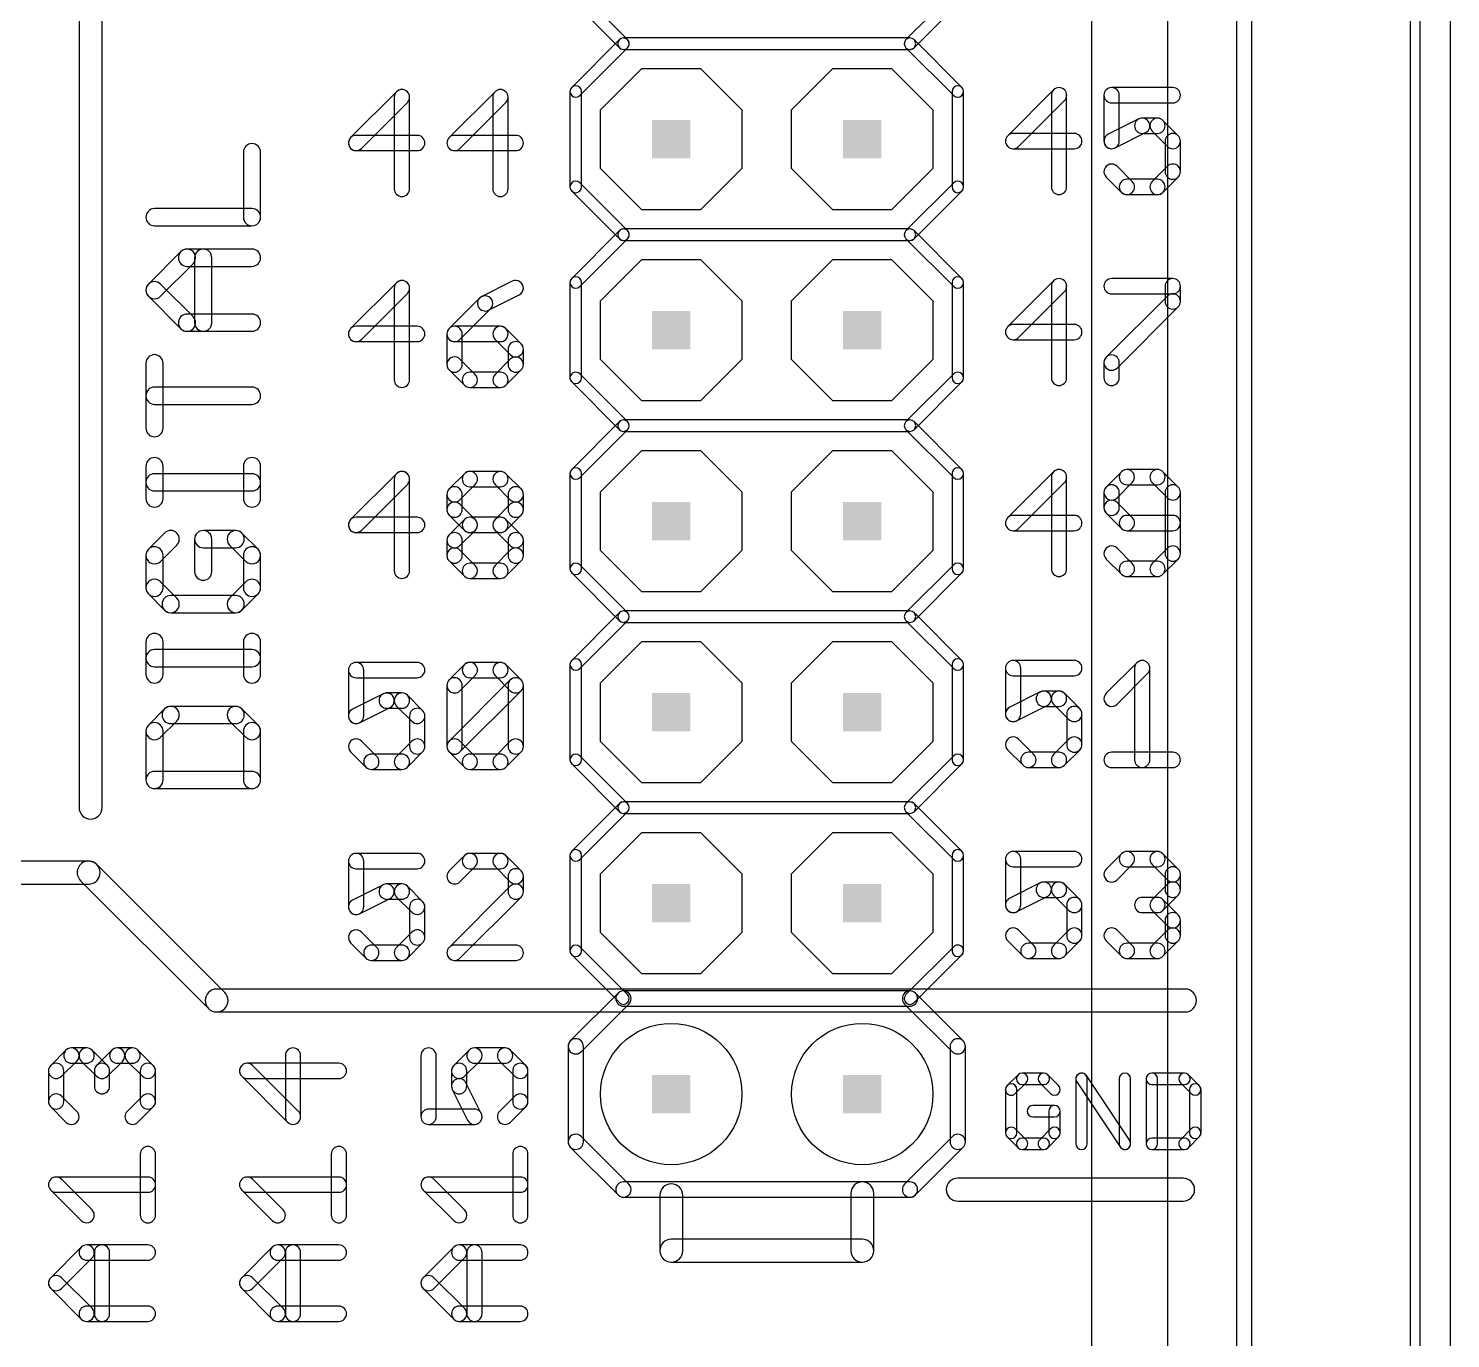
# Model space of a CAD drawing. Extents: x -5 to 106, y -6 to 80.
# Drawn here: x 86.7 to 105.61, y 24.69 to 42.11 of the extents above; entities that cross this region are included whole.
import ezdxf

# ---------------------------------------------------------------- set-up
doc = ezdxf.new("R2010")
doc.units = 0
for name, color, linetype in [('16', 174, 'CONTINUOUS'), ('17', 94, 'CONTINUOUS'), ('20', 178, 'CONTINUOUS'), ('21', 250, 'CONTINUOUS'), ('51', 250, 'CONTINUOUS')]:
    doc.layers.add(name, color=color, linetype=linetype)

# ---------------------------------------------------------------- blocks, each defined once
blk = doc.blocks.new('RECT')
blk.add_solid([(-0.5, -0.5), (0.5, -0.5), (-0.5, 0.5), (0.5, 0.5)])
blk = doc.blocks.new('OCTAGONP')
blk.add_lwpolyline([(-0.5, -0.2071), (-0.5, 0.2071), (-0.2071, 0.5), (0.2071, 0.5), (0.5, 0.2071), (0.5, -0.2071), (0.2071, -0.5), (-0.2071, -0.5)], close=True)
blk = doc.blocks.new('ROUNDP')
blk.add_circle((0, 0), 0.5)

msp = doc.modelspace()

# ---------------------------------------------------------------- linework, layer by layer
at = {"layer": '16'}
for points in [[(105.2068, 80.01), (105.2068, 0, 1), (105.6132, 0), (105.6132, 80.01, 1)], [(100.838, 70.866), (100.838, 21.336, 1), (101.854, 21.336), (101.854, 70.866, 1)]]:
    msp.add_lwpolyline(points, format="xyb", close=True, dxfattribs=at)
at = {"layer": '20'}
msp.add_line((105.08, 0), (105.08, 80), dxfattribs=at)
at = {"layer": '21'}
for points in [[(87.376, 59.8678), (87.376, 31.75, 1), (87.6808, 31.75), (87.6808, 59.8678, 1)], [(94.6689, 41.9639), (94.0339, 42.5989, 1), (93.9261, 42.4911), (94.5611, 41.8561, 1)], [(98.4789, 41.8561), (99.1139, 42.4911, 1), (99.0061, 42.5989), (98.3711, 41.9639, 1)], [(94.0339, 41.2211), (94.6689, 41.8561, 1), (94.5611, 41.9639), (93.9261, 41.3289, 1)], [(94.615, 41.8338), (98.425, 41.8338, 1), (98.425, 41.9862), (94.615, 41.9862, 1)], [(99.1139, 41.3289), (98.4789, 41.9639, 1), (98.3711, 41.8561), (99.0061, 41.2211, 1)], [(91.5973, 41.2717), (90.9872, 40.6616, 1), (91.1308, 40.5179), (91.741, 41.128, 1)], [(91.7707, 39.9796), (91.7707, 41.1998, 1), (91.5675, 41.1998), (91.5675, 39.9796, 1)], [(92.907, 41.2717), (92.2969, 40.6616, 1), (92.4406, 40.5179), (93.0507, 41.128, 1)], [(93.0804, 39.9796), (93.0804, 41.1998, 1), (92.8772, 41.1998), (92.8772, 39.9796, 1)], [(94.0562, 40.005), (94.0562, 41.275, 1), (93.9038, 41.275), (93.9038, 40.005, 1)], [(99.1362, 40.005), (99.1362, 41.275, 1), (98.9838, 41.275), (98.9838, 40.005, 1)], [(100.3349, 41.2971), (99.7248, 40.687, 1), (99.8684, 40.5433), (100.4786, 41.1534, 1)], [(100.5083, 40.005), (100.5083, 41.2252, 1), (100.3051, 41.2252), (100.3051, 40.005, 1)], [(101.9198, 41.3268), (101.1063, 41.3268, 1), (101.1063, 41.1236), (101.9198, 41.1236, 1)], [(101.0047, 41.2252), (101.0047, 40.6151, 1), (101.2079, 40.6151), (101.2079, 41.2252, 1)], [(101.1518, 40.5242), (101.5585, 40.7276, 1), (101.4676, 40.9094), (101.0609, 40.706, 1)], [(101.5131, 40.7169), (101.7164, 40.7169, 1), (101.7164, 40.9201), (101.5131, 40.9201, 1)], [(101.6446, 40.7467), (101.848, 40.5433, 1), (101.9917, 40.687), (101.7883, 40.8903, 1)], [(91.059, 40.4881), (91.8725, 40.4881, 1), (91.8725, 40.6913), (91.059, 40.6913, 1)], [(92.3687, 40.4881), (93.1822, 40.4881, 1), (93.1822, 40.6913), (92.3687, 40.6913, 1)], [(99.7966, 40.5135), (100.6101, 40.5135, 1), (100.6101, 40.7167), (99.7966, 40.7167, 1)], [(101.8182, 40.6151), (101.8182, 40.2084, 1), (102.0214, 40.2084), (102.0214, 40.6151, 1)], [(89.789, 39.6025), (89.789, 40.4668, 1), (89.5604, 40.4668), (89.5604, 39.6025, 1)], [(101.3815, 40.0768), (101.1782, 40.2802, 1), (101.0345, 40.1365), (101.2379, 39.9332, 1)], [(101.848, 40.2802), (101.6446, 40.0768, 1), (101.7883, 39.9332), (101.9917, 40.1365, 1)], [(101.7164, 40.1066), (101.3097, 40.1066, 1), (101.3097, 39.9034), (101.7164, 39.9034, 1)], [(94.6689, 39.4239), (94.0339, 40.0589, 1), (93.9261, 39.9511), (94.5611, 39.3161, 1)], [(98.4789, 39.3161), (99.1139, 39.9511, 1), (99.0061, 40.0589), (98.3711, 39.4239, 1)], [(88.3782, 39.4882), (89.6747, 39.4882, 1), (89.6747, 39.7168), (88.3782, 39.7168, 1)], [(94.0339, 38.6811), (94.6689, 39.3161, 1), (94.5611, 39.4239), (93.9261, 38.7889, 1)], [(94.615, 39.2938), (98.425, 39.2938, 1), (98.425, 39.4462), (94.615, 39.4462, 1)], [(99.1139, 38.7889), (98.4789, 39.4239, 1), (98.3711, 39.3161), (99.0061, 38.6811, 1)], [(88.459, 38.5505), (88.8912, 38.9827, 1), (88.7295, 39.1443), (88.2974, 38.7122, 1)], [(88.8104, 38.9492), (89.6747, 38.9492, 1), (89.6747, 39.1778), (88.8104, 39.1778, 1)], [(89.1407, 38.1992), (89.1407, 39.0635, 1), (88.9121, 39.0635), (88.9121, 38.1992, 1)], [(94.0562, 37.465), (94.0562, 38.735, 1), (93.9038, 38.735), (93.9038, 37.465, 1)], [(99.1362, 37.465), (99.1362, 38.735, 1), (98.9838, 38.735), (98.9838, 37.465, 1)], [(100.3349, 38.7571), (99.7248, 38.147, 1), (99.8684, 38.0033), (100.4786, 38.6134, 1)], [(100.5083, 37.465), (100.5083, 38.6852, 1), (100.3051, 38.6852), (100.3051, 37.465, 1)], [(101.1063, 38.5836), (101.9198, 38.5836, 1), (101.9198, 38.7868), (101.1063, 38.7868, 1)], [(101.8182, 38.6852), (101.8182, 38.4819, 1), (102.0214, 38.4819), (102.0214, 38.6852, 1)], [(88.8912, 38.28), (88.459, 38.7122, 1), (88.2974, 38.5505), (88.7295, 38.1183, 1)], [(91.5973, 38.7317), (90.9872, 38.1216, 1), (91.1308, 37.9779), (91.741, 38.588, 1)], [(91.7707, 37.4396), (91.7707, 38.6598, 1), (91.5675, 38.6598), (91.5675, 37.4396, 1)], [(93.1368, 38.7507), (92.73, 38.5473, 1), (92.8209, 38.3656), (93.2277, 38.569, 1)], [(101.848, 38.5537), (101.0345, 37.7402, 1), (101.1782, 37.5965), (101.9917, 38.41, 1)], [(92.7036, 38.5283), (92.2969, 38.1216, 1), (92.4406, 37.9779), (92.8473, 38.3846, 1)], [(89.6747, 38.3135), (88.8104, 38.3135, 1), (88.8104, 38.0849), (89.6747, 38.0849, 1)], [(91.059, 37.9481), (91.8725, 37.9481, 1), (91.8725, 38.1513), (91.059, 38.1513, 1)], [(92.2671, 38.0497), (92.2671, 37.643, 1), (92.4703, 37.643), (92.4703, 38.0497, 1)], [(92.9788, 38.1513), (92.3687, 38.1513, 1), (92.3687, 37.9481), (92.9788, 37.9481, 1)], [(93.2541, 37.9182), (93.0507, 38.1216, 1), (92.907, 37.9779), (93.1104, 37.7745, 1)], [(99.7966, 37.9735), (100.6101, 37.9735, 1), (100.6101, 38.1767), (99.7966, 38.1767, 1)], [(93.2838, 37.643), (93.2838, 37.8463, 1), (93.0806, 37.8463), (93.0806, 37.643, 1)], [(88.4925, 36.7959), (88.4925, 37.6602, 1), (88.2639, 37.6602), (88.2639, 36.7959, 1)], [(92.2969, 37.5711), (92.5003, 37.3678, 1), (92.6439, 37.5114), (92.4406, 37.7148, 1)], [(93.0507, 37.3678), (93.2541, 37.5711, 1), (93.1104, 37.7148), (92.907, 37.5114, 1)], [(101.0047, 37.6684), (101.0047, 37.465, 1), (101.2079, 37.465), (101.2079, 37.6684, 1)], [(92.5721, 37.338), (92.9788, 37.338, 1), (92.9788, 37.5412), (92.5721, 37.5412, 1)], [(94.6689, 36.8839), (94.0339, 37.5189, 1), (93.9261, 37.4111), (94.5611, 36.7761, 1)], [(98.4789, 36.7761), (99.1139, 37.4111, 1), (99.0061, 37.5189), (98.3711, 36.8839, 1)], [(89.6747, 37.3424), (88.3782, 37.3424, 1), (88.3782, 37.1138), (89.6747, 37.1138, 1)], [(94.0339, 36.1411), (94.6689, 36.7761, 1), (94.5611, 36.8839), (93.9261, 36.2489, 1)], [(94.615, 36.7538), (98.425, 36.7538, 1), (98.425, 36.9062), (94.615, 36.9062, 1)], [(99.1139, 36.2489), (98.4789, 36.8839, 1), (98.3711, 36.7761), (99.0061, 36.1411, 1)], [(88.4925, 35.8604), (88.4925, 36.2925, 1), (88.2639, 36.2925), (88.2639, 35.8604, 1)], [(89.789, 35.8604), (89.789, 36.2925, 1), (89.5604, 36.2925), (89.5604, 35.8604, 1)], [(89.6747, 36.1908), (88.3782, 36.1908, 1), (88.3782, 35.9622), (89.6747, 35.9622, 1)], [(91.5973, 36.1917), (90.9872, 35.5816, 1), (91.1308, 35.4379), (91.741, 36.048, 1)], [(91.7707, 34.8996), (91.7707, 36.1198, 1), (91.5675, 36.1198), (91.5675, 34.8996, 1)], [(92.4406, 35.8446), (92.6439, 36.048, 1), (92.5003, 36.1917), (92.2969, 35.9883, 1)], [(92.5721, 36.0182), (92.9788, 36.0182, 1), (92.9788, 36.2214), (92.5721, 36.2214, 1)], [(92.907, 36.048), (93.1104, 35.8446, 1), (93.2541, 35.9883), (93.0507, 36.1917, 1)], [(94.0562, 34.925), (94.0562, 36.195, 1), (93.9038, 36.195), (93.9038, 34.925, 1)], [(99.1362, 34.925), (99.1362, 36.195, 1), (98.9838, 36.195), (98.9838, 34.925, 1)], [(100.3349, 36.2171), (99.7248, 35.607, 1), (99.8684, 35.4633), (100.4786, 36.0734, 1)], [(100.5083, 34.925), (100.5083, 36.1452, 1), (100.3051, 36.1452), (100.3051, 34.925, 1)], [(101.2379, 36.2171), (101.0345, 36.0137, 1), (101.1782, 35.87), (101.3815, 36.0734, 1)], [(101.7164, 36.2468), (101.3097, 36.2468, 1), (101.3097, 36.0436), (101.7164, 36.0436, 1)], [(101.9917, 36.0137), (101.7883, 36.2171, 1), (101.6446, 36.0734), (101.848, 35.87, 1)], [(92.4703, 35.7131), (92.4703, 35.9165, 1), (92.2671, 35.9165), (92.2671, 35.7131, 1)], [(93.0806, 35.9165), (93.0806, 35.7131, 1), (93.2838, 35.7131), (93.2838, 35.9165, 1)], [(101.0047, 35.9419), (101.0047, 35.7385, 1), (101.2079, 35.7385), (101.2079, 35.9419, 1)], [(102.0214, 35.1284), (102.0214, 35.9419, 1), (101.8182, 35.9419), (101.8182, 35.1284, 1)], [(92.6439, 35.5816), (92.4406, 35.7849, 1), (92.2969, 35.6413), (92.5003, 35.4379, 1)], [(93.1104, 35.7849), (92.907, 35.5816, 1), (93.0507, 35.4379), (93.2541, 35.6413, 1)], [(101.0345, 35.6667), (101.2379, 35.4633, 1), (101.3815, 35.607), (101.1782, 35.8103, 1)], [(91.059, 35.4081), (91.8725, 35.4081, 1), (91.8725, 35.6113), (91.059, 35.6113, 1)], [(92.4406, 35.2345), (92.6439, 35.4379, 1), (92.5003, 35.5816), (92.2969, 35.3782, 1)], [(92.5721, 35.4081), (92.9788, 35.4081, 1), (92.9788, 35.6113), (92.5721, 35.6113, 1)], [(92.907, 35.4379), (93.1104, 35.2345, 1), (93.2541, 35.3782), (93.0507, 35.5816, 1)], [(99.7966, 35.4335), (100.6101, 35.4335, 1), (100.6101, 35.6367), (99.7966, 35.6367, 1)], [(101.3097, 35.4335), (101.9198, 35.4335, 1), (101.9198, 35.6367), (101.3097, 35.6367, 1)], [(88.5135, 35.4023), (88.2974, 35.1862, 1), (88.459, 35.0245), (88.6751, 35.2406, 1)], [(89.4586, 35.4357), (89.0264, 35.4357, 1), (89.0264, 35.2071), (89.4586, 35.2071, 1)], [(88.9121, 35.3214), (88.9121, 34.8893, 1), (89.1407, 34.8893), (89.1407, 35.3214, 1)], [(89.7555, 35.1862), (89.5394, 35.4023, 1), (89.3778, 35.2406), (89.5939, 35.0245, 1)], [(92.4703, 35.103), (92.4703, 35.3063, 1), (92.2671, 35.3063), (92.2671, 35.103, 1)], [(93.0806, 35.3063), (93.0806, 35.103, 1), (93.2838, 35.103), (93.2838, 35.3063, 1)], [(88.2639, 35.1054), (88.2639, 34.6732, 1), (88.4925, 34.6732), (88.4925, 35.1054, 1)], [(89.789, 34.6732), (89.789, 35.1054, 1), (89.5604, 35.1054), (89.5604, 34.6732, 1)], [(92.6439, 34.9714), (92.4406, 35.1748, 1), (92.2969, 35.0311), (92.5003, 34.8278, 1)], [(93.1104, 35.1748), (92.907, 34.9714, 1), (93.0507, 34.8278), (93.2541, 35.0311, 1)], [(101.0345, 35.0565), (101.2379, 34.8532, 1), (101.3815, 34.9968), (101.1782, 35.2002, 1)], [(101.7883, 34.8532), (101.9917, 35.0565, 1), (101.848, 35.2002), (101.6446, 34.9968, 1)], [(92.9788, 35.0012), (92.5721, 35.0012, 1), (92.5721, 34.798), (92.9788, 34.798, 1)], [(94.6689, 34.3439), (94.0339, 34.9789, 1), (93.9261, 34.8711), (94.5611, 34.2361, 1)], [(98.4789, 34.2361), (99.1139, 34.8711, 1), (99.0061, 34.9789), (98.3711, 34.3439, 1)], [(101.3097, 34.8234), (101.7164, 34.8234, 1), (101.7164, 35.0266), (101.3097, 35.0266, 1)], [(88.2974, 34.5924), (88.5135, 34.3763, 1), (88.6751, 34.5379), (88.459, 34.754, 1)], [(89.5394, 34.3763), (89.7555, 34.5924, 1), (89.5939, 34.754), (89.3778, 34.5379, 1)], [(88.5943, 34.3428), (89.4586, 34.3428, 1), (89.4586, 34.5714), (88.5943, 34.5714, 1)], [(94.0339, 33.6011), (94.6689, 34.2361, 1), (94.5611, 34.3439), (93.9261, 33.7089, 1)], [(94.615, 34.2138), (98.425, 34.2138, 1), (98.425, 34.3662), (94.615, 34.3662, 1)], [(99.1139, 33.7089), (98.4789, 34.3439, 1), (98.3711, 34.2361), (99.0061, 33.6011, 1)], [(88.4925, 33.5216), (88.4925, 33.9537, 1), (88.2639, 33.9537), (88.2639, 33.5216, 1)], [(89.789, 33.5216), (89.789, 33.9537, 1), (89.5604, 33.9537), (89.5604, 33.5216, 1)], [(89.6747, 33.852), (88.3782, 33.852, 1), (88.3782, 33.6234), (89.6747, 33.6234, 1)], [(91.8725, 33.6814), (91.059, 33.6814, 1), (91.059, 33.4782), (91.8725, 33.4782, 1)], [(90.9574, 33.5798), (90.9574, 32.9697, 1), (91.1606, 32.9697), (91.1606, 33.5798, 1)], [(92.4406, 33.3046), (92.6439, 33.508, 1), (92.5003, 33.6517), (92.2969, 33.4483, 1)], [(92.5721, 33.4782), (92.9788, 33.4782, 1), (92.9788, 33.6814), (92.5721, 33.6814, 1)], [(92.907, 33.508), (93.1104, 33.3046, 1), (93.2541, 33.4483), (93.0507, 33.6517, 1)], [(94.0562, 32.385), (94.0562, 33.655, 1), (93.9038, 33.655), (93.9038, 32.385, 1)], [(99.1362, 32.385), (99.1362, 33.655, 1), (98.9838, 33.655), (98.9838, 32.385, 1)], [(100.6101, 33.7068), (99.7966, 33.7068, 1), (99.7966, 33.5036), (100.6101, 33.5036, 1)], [(99.695, 33.6052), (99.695, 32.9951, 1), (99.8982, 32.9951), (99.8982, 33.6052, 1)], [(101.1782, 33.1267), (101.5849, 33.5334, 1), (101.4412, 33.6771), (101.0345, 33.2703, 1)], [(101.4115, 33.6052), (101.4115, 32.385, 1), (101.6147, 32.385), (101.6147, 33.6052, 1)], [(92.4703, 32.563), (92.4703, 33.3765, 1), (92.2671, 33.3765), (92.2671, 32.563, 1)], [(92.4406, 32.4911), (93.2541, 33.3046, 1), (93.1104, 33.4483), (92.2969, 32.6348, 1)], [(93.0806, 33.3765), (93.0806, 32.563, 1), (93.2838, 32.563), (93.2838, 33.3765, 1)], [(99.842, 32.9042), (100.2488, 33.1076, 1), (100.1579, 33.2894), (99.7512, 33.086, 1)], [(100.2033, 33.0969), (100.4067, 33.0969, 1), (100.4067, 33.3001), (100.2033, 33.3001, 1)], [(100.3349, 33.1267), (100.5383, 32.9233, 1), (100.6819, 33.067), (100.4786, 33.2703, 1)], [(88.5135, 33.0635), (88.2974, 32.8474, 1), (88.459, 32.6857), (88.6751, 32.9018, 1)], [(89.4586, 33.0969), (88.5943, 33.0969, 1), (88.5943, 32.8683), (89.4586, 32.8683, 1)], [(89.7555, 32.8474), (89.5394, 33.0635, 1), (89.3778, 32.9018), (89.5939, 32.6857, 1)], [(91.1044, 32.8788), (91.5112, 33.0822, 1), (91.4203, 33.264), (91.0136, 33.0606, 1)], [(91.4657, 33.0715), (91.6691, 33.0715, 1), (91.6691, 33.2747), (91.4657, 33.2747, 1)], [(91.5973, 33.1013), (91.8007, 32.8979, 1), (91.9443, 33.0416), (91.741, 33.2449, 1)], [(100.5085, 32.9951), (100.5085, 32.5884, 1), (100.7117, 32.5884), (100.7117, 32.9951, 1)], [(91.7709, 32.9697), (91.7709, 32.563, 1), (91.9741, 32.563), (91.9741, 32.9697, 1)], [(88.2639, 32.7666), (88.2639, 32.1183, 1), (88.4925, 32.1183), (88.4925, 32.7666, 1)], [(89.789, 32.1183), (89.789, 32.7666, 1), (89.5604, 32.7666), (89.5604, 32.1183, 1)], [(91.3342, 32.4314), (91.1308, 32.6348, 1), (90.9872, 32.4911), (91.1905, 32.2878, 1)], [(91.8007, 32.6348), (91.5973, 32.4314, 1), (91.741, 32.2878), (91.9443, 32.4911, 1)], [(92.6439, 32.4314), (92.4406, 32.6348, 1), (92.2969, 32.4911), (92.5003, 32.2878, 1)], [(93.1104, 32.6348), (92.907, 32.4314, 1), (93.0507, 32.2878), (93.2541, 32.4911, 1)], [(100.0718, 32.4568), (99.8684, 32.6602, 1), (99.7248, 32.5165), (99.9281, 32.3132, 1)], [(100.5383, 32.6602), (100.3349, 32.4568, 1), (100.4786, 32.3132), (100.6819, 32.5165, 1)], [(91.6691, 32.4612), (91.2624, 32.4612, 1), (91.2624, 32.258), (91.6691, 32.258, 1)], [(92.9788, 32.4612), (92.5721, 32.4612, 1), (92.5721, 32.258), (92.9788, 32.258, 1)], [(94.6689, 31.8039), (94.0339, 32.4389, 1), (93.9261, 32.3311), (94.5611, 31.6961, 1)], [(98.4789, 31.6961), (99.1139, 32.3311, 1), (99.0061, 32.4389), (98.3711, 31.8039, 1)], [(100.4067, 32.4866), (100, 32.4866, 1), (100, 32.2834), (100.4067, 32.2834, 1)], [(101.1063, 32.2834), (101.9198, 32.2834, 1), (101.9198, 32.4866), (101.1063, 32.4866, 1)], [(88.3782, 32.004), (89.6747, 32.004, 1), (89.6747, 32.2326), (88.3782, 32.2326, 1)], [(94.0339, 31.0611), (94.6689, 31.6961, 1), (94.5611, 31.8039), (93.9261, 31.1689, 1)], [(94.615, 31.6738), (98.425, 31.6738, 1), (98.425, 31.8262), (94.615, 31.8262, 1)], [(99.1139, 31.1689), (98.4789, 31.8039, 1), (98.3711, 31.6961), (99.0061, 31.0611, 1)], [(87.503, 31.0388), (51.181, 31.0388, 1), (51.181, 30.734), (87.503, 30.734, 1)], [(87.3952, 30.7786), (89.097, 29.0768, 1), (89.3126, 29.2924), (87.6108, 30.9942, 1)], [(91.8725, 31.1414), (91.059, 31.1414, 1), (91.059, 30.9382), (91.8725, 30.9382, 1)], [(90.9574, 31.0398), (90.9574, 30.4297, 1), (91.1606, 30.4297), (91.1606, 31.0398, 1)], [(92.5003, 31.1117), (92.2969, 30.9083, 1), (92.4406, 30.7646), (92.6439, 30.968, 1)], [(92.9788, 31.1414), (92.5721, 31.1414, 1), (92.5721, 30.9382), (92.9788, 30.9382, 1)], [(93.2541, 30.9083), (93.0507, 31.1117, 1), (92.907, 30.968), (93.1104, 30.7646, 1)], [(94.0562, 29.845), (94.0562, 31.115, 1), (93.9038, 31.115), (93.9038, 29.845, 1)], [(99.1362, 29.845), (99.1362, 31.115, 1), (98.9838, 31.115), (98.9838, 29.845, 1)], [(100.6101, 31.1668), (99.7966, 31.1668, 1), (99.7966, 30.9636), (100.6101, 30.9636, 1)], [(99.695, 31.0652), (99.695, 30.4551, 1), (99.8982, 30.4551), (99.8982, 31.0652, 1)], [(101.1782, 30.79), (101.3815, 30.9934, 1), (101.2379, 31.1371), (101.0345, 30.9337, 1)], [(101.3097, 30.9636), (101.7164, 30.9636, 1), (101.7164, 31.1668), (101.3097, 31.1668, 1)], [(101.6446, 30.9934), (101.848, 30.79, 1), (101.9917, 30.9337), (101.7883, 31.1371, 1)], [(93.2838, 30.6331), (93.2838, 30.8365, 1), (93.0806, 30.8365), (93.0806, 30.6331, 1)], [(101.8182, 30.8619), (101.8182, 30.6585, 1), (102.0214, 30.6585), (102.0214, 30.8619, 1)], [(91.1044, 30.3388), (91.5112, 30.5422, 1), (91.4203, 30.724), (91.0136, 30.5206, 1)], [(91.4657, 30.5315), (91.6691, 30.5315, 1), (91.6691, 30.7347), (91.4657, 30.7347, 1)], [(91.5973, 30.5613), (91.8007, 30.3579, 1), (91.9443, 30.5016), (91.741, 30.7049, 1)], [(92.4406, 29.7478), (93.2541, 30.5613, 1), (93.1104, 30.7049), (92.2969, 29.8914, 1)], [(99.842, 30.3642), (100.2488, 30.5676, 1), (100.1579, 30.7494), (99.7512, 30.546, 1)], [(100.2033, 30.5569), (100.4067, 30.5569, 1), (100.4067, 30.7601), (100.2033, 30.7601, 1)], [(100.3349, 30.5867), (100.5383, 30.3833, 1), (100.6819, 30.527), (100.4786, 30.7303, 1)], [(101.848, 30.7303), (101.6446, 30.527, 1), (101.7883, 30.3833), (101.9917, 30.5867, 1)], [(91.7709, 30.4297), (91.7709, 30.023, 1), (91.9741, 30.023), (91.9741, 30.4297, 1)], [(100.5085, 30.4551), (100.5085, 30.0484, 1), (100.7117, 30.0484), (100.7117, 30.4551, 1)], [(101.7164, 30.5567), (101.5131, 30.5567, 1), (101.5131, 30.3535), (101.7164, 30.3535, 1)], [(101.6446, 30.3833), (101.848, 30.1799, 1), (101.9917, 30.3236), (101.7883, 30.527, 1)], [(101.8182, 30.2517), (101.8182, 30.0484, 1), (102.0214, 30.0484), (102.0214, 30.2517, 1)], [(91.3342, 29.8914), (91.1308, 30.0948, 1), (90.9872, 29.9511), (91.1905, 29.7478, 1)], [(91.8007, 30.0948), (91.5973, 29.8914, 1), (91.741, 29.7478), (91.9443, 29.9511, 1)], [(100.0718, 29.9168), (99.8684, 30.1202, 1), (99.7248, 29.9765), (99.9281, 29.7732, 1)], [(100.5383, 30.1202), (100.3349, 29.9168, 1), (100.4786, 29.7732), (100.6819, 29.9765, 1)], [(101.3815, 29.9168), (101.1782, 30.1202, 1), (101.0345, 29.9765), (101.2379, 29.7732, 1)], [(101.848, 30.1202), (101.6446, 29.9168, 1), (101.7883, 29.7732), (101.9917, 29.9765, 1)], [(91.6691, 29.9212), (91.2624, 29.9212, 1), (91.2624, 29.718), (91.6691, 29.718, 1)], [(93.1822, 29.9212), (92.3687, 29.9212, 1), (92.3687, 29.718), (93.1822, 29.718, 1)], [(94.6689, 29.2639), (94.0339, 29.8989, 1), (93.9261, 29.7911), (94.5611, 29.1561, 1)], [(98.4789, 29.1561), (99.1139, 29.7911, 1), (99.0061, 29.8989), (98.3711, 29.2639, 1)], [(100.4067, 29.9466), (100, 29.9466, 1), (100, 29.7434), (100.4067, 29.7434, 1)], [(101.7164, 29.9466), (101.3097, 29.9466, 1), (101.3097, 29.7434), (101.7164, 29.7434, 1)], [(89.2048, 29.0322), (102.0826, 29.0322, 1), (102.0826, 29.337), (89.2048, 29.337, 1)], [(94.5432, 29.2818), (93.9082, 28.6468, 1), (94.0518, 28.5032), (94.6868, 29.1382, 1)], [(94.615, 29.1084), (98.425, 29.1084, 1), (98.425, 29.3116), (94.615, 29.3116, 1)], [(98.3532, 29.1382), (98.9882, 28.5032, 1), (99.1318, 28.6468), (98.4968, 29.2818, 1)], [(93.8784, 28.575), (93.8784, 27.305, 1), (94.0816, 27.305), (94.0816, 28.575, 1)], [(98.9584, 28.575), (98.9584, 27.305, 1), (99.1616, 27.305), (99.1616, 28.575, 1)], [(87.142, 28.1767), (87.3454, 28.3801, 1), (87.2017, 28.5238), (86.9983, 28.3204, 1)], [(87.2735, 28.3503), (87.4769, 28.3503, 1), (87.4769, 28.5535), (87.2735, 28.5535, 1)], [(87.4051, 28.3801), (87.6084, 28.1767, 1), (87.7521, 28.3204), (87.5487, 28.5238, 1)], [(87.7521, 28.1767), (87.9555, 28.3801, 1), (87.8118, 28.5238), (87.6084, 28.3204, 1)], [(87.8837, 28.3503), (88.087, 28.3503, 1), (88.087, 28.5535), (87.8837, 28.5535, 1)], [(88.0152, 28.3801), (88.2186, 28.1767, 1), (88.3622, 28.3204), (88.1589, 28.5238, 1)], [(90.3219, 27.6385), (90.3219, 28.4519, 1), (90.1187, 28.4519), (90.1187, 27.6385, 1)], [(91.9216, 28.4519), (91.9216, 27.6385, 1), (92.1248, 27.6385), (92.1248, 28.4519, 1)], [(92.5017, 28.1767), (92.7051, 28.3801, 1), (92.5614, 28.5238), (92.3581, 28.3204, 1)], [(92.6333, 28.3503), (93.04, 28.3503, 1), (93.04, 28.5535), (92.6333, 28.5535, 1)], [(92.9682, 28.3801), (93.1716, 28.1767, 1), (93.3152, 28.3204), (93.1119, 28.5238, 1)], [(87.1718, 27.8418), (87.1718, 28.2486, 1), (86.9686, 28.2486), (86.9686, 27.8418, 1)], [(87.5787, 28.2486), (87.5787, 28.0452, 1), (87.7819, 28.0452), (87.7819, 28.2486, 1)], [(88.1888, 28.2486), (88.1888, 27.8418, 1), (88.392, 27.8418), (88.392, 28.2486, 1)], [(89.5383, 28.1767), (90.1484, 27.5666, 1), (90.2921, 27.7103), (89.682, 28.3204, 1)], [(90.8304, 28.3502), (89.6102, 28.3502, 1), (89.6102, 28.147), (90.8304, 28.147, 1)], [(92.5315, 28.0452), (92.5315, 28.2486, 1), (92.3283, 28.2486), (92.3283, 28.0452, 1)], [(93.1418, 28.2486), (93.1418, 27.8418, 1), (93.345, 27.8418), (93.345, 28.2486, 1)], [(99.8614, 28.1978), (99.7173, 28.0538, 1), (99.8251, 27.946), (99.9691, 28.0901, 1)], [(100.2034, 28.2201), (99.9153, 28.2201, 1), (99.9153, 28.0677), (100.2034, 28.0677, 1)], [(100.4013, 28.0538), (100.2573, 28.1978, 1), (100.1495, 28.0901), (100.2935, 27.946, 1)], [(100.7829, 27.2796), (100.7829, 28.1439, 1), (100.6305, 28.1439), (100.6305, 27.2796, 1)], [(100.6433, 28.1017), (101.2195, 27.2373, 1), (101.3463, 27.3219), (100.7701, 28.1862, 1)], [(101.3591, 27.2796), (101.3591, 28.1439, 1), (101.2067, 28.1439), (101.2067, 27.2796, 1)], [(101.566, 28.1439), (101.566, 27.2796, 1), (101.7184, 27.2796), (101.7184, 28.1439, 1)], [(102.0744, 28.2201), (101.6422, 28.2201, 1), (101.6422, 28.0677), (102.0744, 28.0677, 1)], [(102.2723, 28.0538), (102.1283, 28.1978, 1), (102.0205, 28.0901), (102.1646, 27.946, 1)], [(92.7242, 27.6839), (92.5208, 28.0906, 1), (92.339, 27.9998), (92.5424, 27.593, 1)], [(99.695, 27.9999), (99.695, 27.4237, 1), (99.8474, 27.4237), (99.8474, 27.9999, 1)], [(102.2947, 27.4237), (102.2947, 27.9999, 1), (102.1423, 27.9999), (102.1423, 27.4237, 1)], [(87.3454, 27.7103), (87.142, 27.9137, 1), (86.9983, 27.77), (87.2017, 27.5666, 1)], [(88.2186, 27.9137), (88.0152, 27.7103, 1), (88.1589, 27.5666), (88.3622, 27.77, 1)], [(93.1716, 27.9137), (92.9682, 27.7103, 1), (93.1119, 27.5666), (93.3152, 27.77, 1)], [(92.0232, 27.5369), (92.6333, 27.5369, 1), (92.6333, 27.7401), (92.0232, 27.7401, 1)], [(100.3474, 27.788), (100.0593, 27.788, 1), (100.0593, 27.6356), (100.3474, 27.6356, 1)], [(100.4236, 27.4237), (100.4236, 27.7118, 1), (100.2712, 27.7118), (100.2712, 27.4237, 1)], [(99.7173, 27.3698), (99.8614, 27.2257, 1), (99.9691, 27.3335), (99.8251, 27.4775, 1)], [(100.2573, 27.2257), (100.4013, 27.3698, 1), (100.2935, 27.4775), (100.1495, 27.3335, 1)], [(102.1283, 27.2257), (102.2723, 27.3698, 1), (102.1646, 27.4775), (102.0205, 27.3335, 1)], [(88.392, 26.3287), (88.392, 27.1422, 1), (88.1888, 27.1422), (88.1888, 26.3287, 1)], [(90.932, 26.3287), (90.932, 27.1422, 1), (90.7288, 27.1422), (90.7288, 26.3287, 1)], [(93.345, 26.3287), (93.345, 27.1422, 1), (93.1418, 27.1422), (93.1418, 26.3287, 1)], [(93.9082, 27.2332), (94.5432, 26.5982, 1), (94.6868, 26.7418), (94.0518, 27.3768, 1)], [(98.9882, 27.3768), (98.3532, 26.7418, 1), (98.4968, 26.5982), (99.1318, 27.2332, 1)], [(99.9153, 27.2034), (100.2034, 27.2034, 1), (100.2034, 27.3558), (99.9153, 27.3558, 1)], [(101.6422, 27.2034), (102.0744, 27.2034, 1), (102.0744, 27.3558), (101.6422, 27.3558, 1)], [(87.5487, 26.4006), (87.142, 26.8073, 1), (86.9983, 26.6636), (87.4051, 26.2569, 1)], [(87.0702, 26.6339), (88.2904, 26.6339, 1), (88.2904, 26.8371), (87.0702, 26.8371, 1)], [(90.0887, 26.4006), (89.682, 26.8073, 1), (89.5383, 26.6636), (89.9451, 26.2569, 1)], [(89.6102, 26.6339), (90.8304, 26.6339, 1), (90.8304, 26.8371), (89.6102, 26.8371, 1)], [(92.5017, 26.4006), (92.095, 26.8073, 1), (91.9513, 26.6636), (92.3581, 26.2569, 1)], [(92.0232, 26.6339), (93.2434, 26.6339, 1), (93.2434, 26.8371), (92.0232, 26.8371, 1)], [(98.425, 26.7716), (94.615, 26.7716, 1), (94.615, 26.5684), (98.425, 26.5684, 1)], [(95.0976, 26.5938), (95.0976, 25.8572, 1), (95.4024, 25.8572), (95.4024, 26.5938, 1)], [(97.9424, 25.8572), (97.9424, 26.6192, 1), (97.6376, 26.6192), (97.6376, 25.8572, 1)], [(99.06, 26.5176), (102.0572, 26.5176, 1), (102.0572, 26.8224), (99.06, 26.8224, 1)], [(87.142, 25.3539), (87.5487, 25.7607, 1), (87.4051, 25.9043), (86.9983, 25.4976, 1)], [(87.4769, 25.7309), (88.2904, 25.7309, 1), (88.2904, 25.9341), (87.4769, 25.9341, 1)], [(87.7819, 25.019), (87.7819, 25.8325, 1), (87.5787, 25.8325), (87.5787, 25.019, 1)], [(89.682, 25.3539), (90.0887, 25.7607, 1), (89.9451, 25.9043), (89.5383, 25.4976, 1)], [(90.0169, 25.7309), (90.8304, 25.7309, 1), (90.8304, 25.9341), (90.0169, 25.9341, 1)], [(90.3219, 25.019), (90.3219, 25.8325, 1), (90.1187, 25.8325), (90.1187, 25.019, 1)], [(92.095, 25.3539), (92.5017, 25.7607, 1), (92.3581, 25.9043), (91.9513, 25.4976, 1)], [(92.4299, 25.7309), (93.2434, 25.7309, 1), (93.2434, 25.9341), (92.4299, 25.9341, 1)], [(92.7349, 25.019), (92.7349, 25.8325, 1), (92.5317, 25.8325), (92.5317, 25.019, 1)], [(95.25, 25.7048), (97.79, 25.7048, 1), (97.79, 26.0096), (95.25, 26.0096, 1)], [(87.5487, 25.0908), (87.142, 25.4976, 1), (86.9983, 25.3539), (87.4051, 24.9472, 1)], [(90.0887, 25.0908), (89.682, 25.4976, 1), (89.5383, 25.3539), (89.9451, 24.9472, 1)], [(92.5017, 25.0908), (92.095, 25.4976, 1), (91.9513, 25.3539), (92.3581, 24.9472, 1)], [(88.2904, 25.1206), (87.4769, 25.1206, 1), (87.4769, 24.9174), (88.2904, 24.9174, 1)], [(90.8304, 25.1206), (90.0169, 25.1206, 1), (90.0169, 24.9174), (90.8304, 24.9174, 1)], [(93.2434, 25.1206), (92.4299, 25.1206, 1), (92.4299, 24.9174), (93.2434, 24.9174, 1)]]:
    msp.add_lwpolyline(points, format="xyb", close=True, dxfattribs=at)
at = {"layer": '51'}
msp.add_lwpolyline([(102.7684, 58.42), (102.7684, 24.13, 1), (102.9716, 24.13), (102.9716, 58.42, 1)], format="xyb", close=True, dxfattribs=at)

# ---------------------------------------------------------------- block references
at = {"layer": '17', "xscale": 1.8796, "yscale": 1.8796, "rotation": 90}
for name, p in [('OCTAGONP', (95.25, 40.64)), ('OCTAGONP', (95.25, 40.64)), ('OCTAGONP', (97.79, 40.64)), ('OCTAGONP', (97.79, 40.64)), ('OCTAGONP', (95.25, 38.1)), ('OCTAGONP', (95.25, 38.1)), ('OCTAGONP', (97.79, 38.1)), ('OCTAGONP', (97.79, 38.1)), ('OCTAGONP', (95.25, 35.56)), ('OCTAGONP', (95.25, 35.56)), ('OCTAGONP', (97.79, 35.56)), ('OCTAGONP', (97.79, 35.56)), ('OCTAGONP', (95.25, 33.02)), ('OCTAGONP', (95.25, 33.02)), ('OCTAGONP', (97.79, 33.02)), ('OCTAGONP', (97.79, 33.02)), ('OCTAGONP', (95.25, 30.48)), ('OCTAGONP', (95.25, 30.48)), ('OCTAGONP', (97.79, 30.48)), ('OCTAGONP', (97.79, 30.48)), ('ROUNDP', (95.25, 27.94)), ('ROUNDP', (95.25, 27.94)), ('ROUNDP', (97.79, 27.94)), ('ROUNDP', (97.79, 27.94))]:
    msp.add_blockref(name, p, dxfattribs=at)
at = {"layer": '51', "xscale": 0.508, "yscale": 0.508, "rotation": 90}
for p in [(95.25, 40.64), (97.79, 40.64), (95.25, 38.1), (97.79, 38.1), (95.25, 35.56), (97.79, 35.56), (95.25, 33.02), (97.79, 33.02), (95.25, 30.48), (97.79, 30.48)]:
    msp.add_blockref('RECT', p, dxfattribs=at)
at = {"layer": '51', "xscale": 0.508, "yscale": 0.508}
for p in [(95.25, 27.94), (97.79, 27.94)]:
    msp.add_blockref('RECT', p, dxfattribs=at)

doc.saveas('drawing.dxf')
